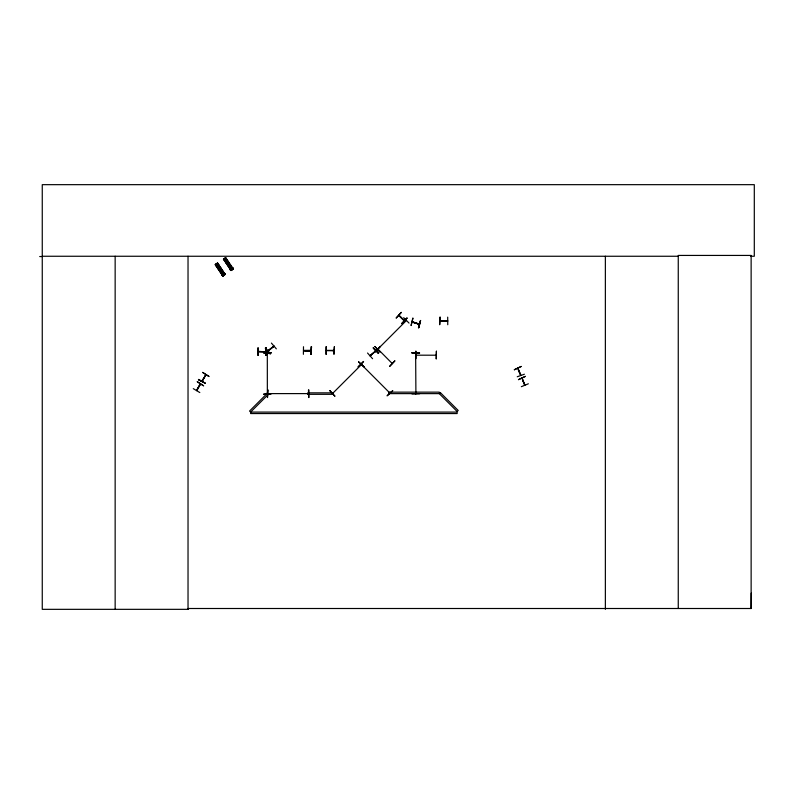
<?xml version="1.0" encoding="UTF-8"?>
<svg xmlns="http://www.w3.org/2000/svg" width="794" height="794" viewBox="0 0 794 794"><rect width="100%" height="100%" fill="white"/><g stroke="black" fill="none" stroke-linecap="round" stroke-linejoin="round"><path stroke-width="1.19" d="M273.325 346.71L273.751 345.906M268.124 350.968L273.98 346.164L268.233 350.879M750.588 256.254L754.3 256.254L754.3 184.665L42.261 184.665L42.261 609.335L188.138 609.335L188.039 608.502L751.134 608.502L751.243 593.148M200.048 384.802L200.257 383.919L196.694 390.618M205.517 375.522L205.646 374.609M520.626 375.354L517.728 368.347M360.992 364.654L361.647 364.833M389.397 392.524L389.646 393.248M361.26 364.386L389.745 392.921M399.273 315.962L399.035 315.238M403.938 320.091L404.344 320.548L399.174 315.317M267.27 393.09L267.618 393.695L267.32 393.03M415.907 393.774L415.639 353.141L415.59 353.945M415.937 393.665L415.57 393.01L415.639 393.695M419.411 324.369L412.245 321.778L419.47 324.012M412.94 322.304L412.146 322.106M418.438 327.793L420.582 320.518M377.487 349.052L378.083 348.447L377.676 349.231M197.22 389.864L196.505 390.42L200.148 384.038M202.609 380.564L201.845 381.18M205.864 374.917L202.123 381.319M370.014 355.732L370.907 355.394M374.996 351.196L375.622 350.63M391.76 363.414L392.008 363.662M201.855 381.011L205.835 374.808L202.152 381.239M416.274 355.186L435.876 355.206M268.789 350.372L268.253 350.918M267.31 353.161L267.35 393.695M258.288 351.514L259.122 351.514M265.027 351.474L265.871 351.464M308.489 393.913L307.685 393.913L308.509 393.606M303.497 350.392L311.01 350.323M326.364 350.392L333.956 350.392M333.113 350.392L333.083 350.839M193.289 388.653L199.81 392.544M198.47 379.721L205.239 383.165L198.48 379.691M196.823 390.559L200.564 384.088M332.557 393.06L332.904 392.653M361.339 364.823L360.615 365.071M378.281 348.705L377.577 348.913M375.86 350.879L370.103 355.603M332.527 393.03L332.974 392.653M268.015 350.62L273.861 346.154M267.876 393.606L268.719 393.606L267.906 393.913M447.707 321.153L440.194 320.806L441.027 321.153M358.6 361.895L364.267 366.957L358.67 361.826M374.887 346.482L380.018 352.079L374.847 346.512M358.034 366.828L363.394 361.449M358.263 367.046L363.592 361.647M360.804 365.26L361.339 364.714L332.716 393.328L333.202 392.881M377.547 348.993L377.914 348.506M406.349 320.558L377.815 349.152M409.019 323.079L403.689 317.669M392.673 390.727L387.065 395.849L392.702 390.747M375.046 351.881L380.286 346.392L375.086 351.921M394.836 360.933L389.606 366.431M389.596 366.421L394.807 360.903M396.186 317.937L401.327 312.35L396.256 318.017M401.695 323.456L407.064 318.086M401.893 323.654L406.985 318.017L401.923 323.674M223.71 275.171L223.362 274.734M367.543 353.022L372.575 358.709M378.579 353.251L373.2 347.881L378.549 353.27M370.064 355.682L375.8 350.898L370.332 355.851M271.419 343.087L276.342 348.854M265.494 348L270.426 353.767M225.824 257.524L223.402 259.152L230.985 270.565L233.416 268.938L225.655 257.633M216.077 265.682L218.191 264.283M224.335 260.194L226.439 258.794M216.593 266.456L218.697 265.057M224.841 260.968L226.955 259.569M217.358 267.608L219.472 266.208M225.615 262.129L227.719 260.73M218.042 268.64L220.156 267.241M226.3 263.161L228.404 261.762M218.816 269.801L220.921 268.402M227.064 264.323L229.168 262.923M222.122 274.774L224.226 273.374M230.369 269.285L232.473 267.886M221.983 275.329L224.791 273.464M230.24 269.851L233.049 267.985M222.042 275.419L224.851 273.553M230.29 269.94L233.108 268.064M222.727 276.044L225.159 274.416L217.576 263.003L215.144 264.63L222.786 276.014M419.391 324.26L418.646 324.101M517.241 376.753L524.407 374.212M522.115 378.182L524.655 385.328M521.35 386.688L528.357 383.79M265.712 351.811L258.308 351.821M447.538 321.153L440.114 321.074M404.215 320.786L398.925 315.565M303.626 350.908L311.089 350.74L303.497 350.66M305.174 350.918L309.531 350.869M333.956 350.74L326.493 350.66M258.258 347.851L258.199 355.444M271.28 352.695L263.687 352.784M263.687 353.062L271.28 353.012M411.977 352.784L419.569 353.122L411.977 352.744M411.977 353.062L419.569 353.062M308.489 389.943L308.638 397.536M268.035 393.953L268.64 393.606M263.697 394.181L271.28 393.745L263.697 394.221M419.569 393.745L411.987 393.903M39.7 256.551L42.261 256.541M42.261 256.254L678.255 256.254M447.697 317.143L447.756 324.736M440.194 320.806L447.697 320.806M303.497 346.73L303.387 354.322M326.364 346.73L326.265 354.322M267.955 393.606L308.429 393.606M447.538 320.766L447.012 321.113M412.205 322.086L419.321 324.24L412.275 322.146M377.964 349.132L391.948 363.235M415.907 353.141L415.907 353.906M267.618 353.141L267.657 353.965L267.647 353.241M198.649 379.393L205.199 383.234M400.057 316.588L403.134 319.674M373.24 347.851L378.341 353.459M310.325 350.66L310.216 350.839M265.275 348.179L270.129 354.015M233.079 269.156L225.248 257.901M225.089 258.01L232.682 269.424M232.513 269.533L231.868 269.96M224.136 258.655L231.669 270.109M223.968 258.765L231.58 270.168M223.809 258.874L231.441 270.258M223.68 258.963L231.302 270.357M223.58 259.023L231.123 270.466M217.526 263.032L225.02 274.516L217.407 263.112M224.831 274.635L216.98 263.4M216.831 263.499L224.434 274.903M224.265 275.012L223.62 275.439M215.839 264.174L223.471 275.558M215.72 264.253L223.322 275.657M215.561 264.352L223.144 275.776M215.472 264.412L223.015 275.865M215.313 264.521L222.916 275.925M517.996 368.317L520.844 375.096M522.105 378.252L524.953 385.03M518.393 369.885L520.06 373.905M522.502 379.82L524.169 383.849M308.876 389.943L308.916 397.536M265.95 347.802L266 355.394M257.871 347.851L257.921 355.444M751.134 608.502L751.134 255.43L678.255 255.43L678.255 608.502M605.365 256.254L605.365 609.335M325.977 346.73L325.977 354.322M311.099 346.73L311.139 354.322M188.029 256.254L188.029 609.335M115.15 256.254L115.15 609.335M218.936 268.412C219.749 270.516 220.504 266.794 218.936 268.412M227.183 262.933C228.007 265.027 228.751 261.315 227.183 262.933M412.9 318.196L411.074 325.57L412.87 318.186M420.552 320.508L418.736 327.892L420.532 320.498M197.299 381.716L203.671 385.864L197.279 381.755M202.678 372.416L209.07 376.525L202.668 372.446M258.387 351.484L265.881 351.732L258.437 351.474M329.867 390.628L334.979 396.256L329.838 390.668M267.459 393.149L249.564 411.044L250.616 412.086L457.155 412.086L457.155 413.555L250.616 413.555L250.616 412.086L268.501 394.201L267.459 393.149M440.313 392.583L439.271 393.626L388.683 393.626L388.683 392.147L439.271 392.147L439.271 393.626L457.155 411.51L458.198 410.468L440.313 392.583M521.192 366.451L514.343 369.746L521.192 366.451M525.31 376.416L518.442 379.681L525.291 376.386M415.887 351.236L415.699 358.828L415.887 351.236M436.412 351.226L436.224 358.819L436.412 351.226M266.268 347.802L265.911 355.394L266.238 347.802M267.856 389.943L267.479 397.536L267.856 389.943M440.114 317.143L439.687 324.736L440.005 317.143M311.506 346.73L311.089 354.322L311.506 346.73M334.373 346.73L333.956 354.322L334.343 346.73M333.063 392.851L307.774 392.851L307.774 394.32L333.063 394.32L333.063 392.851"/></g></svg>
